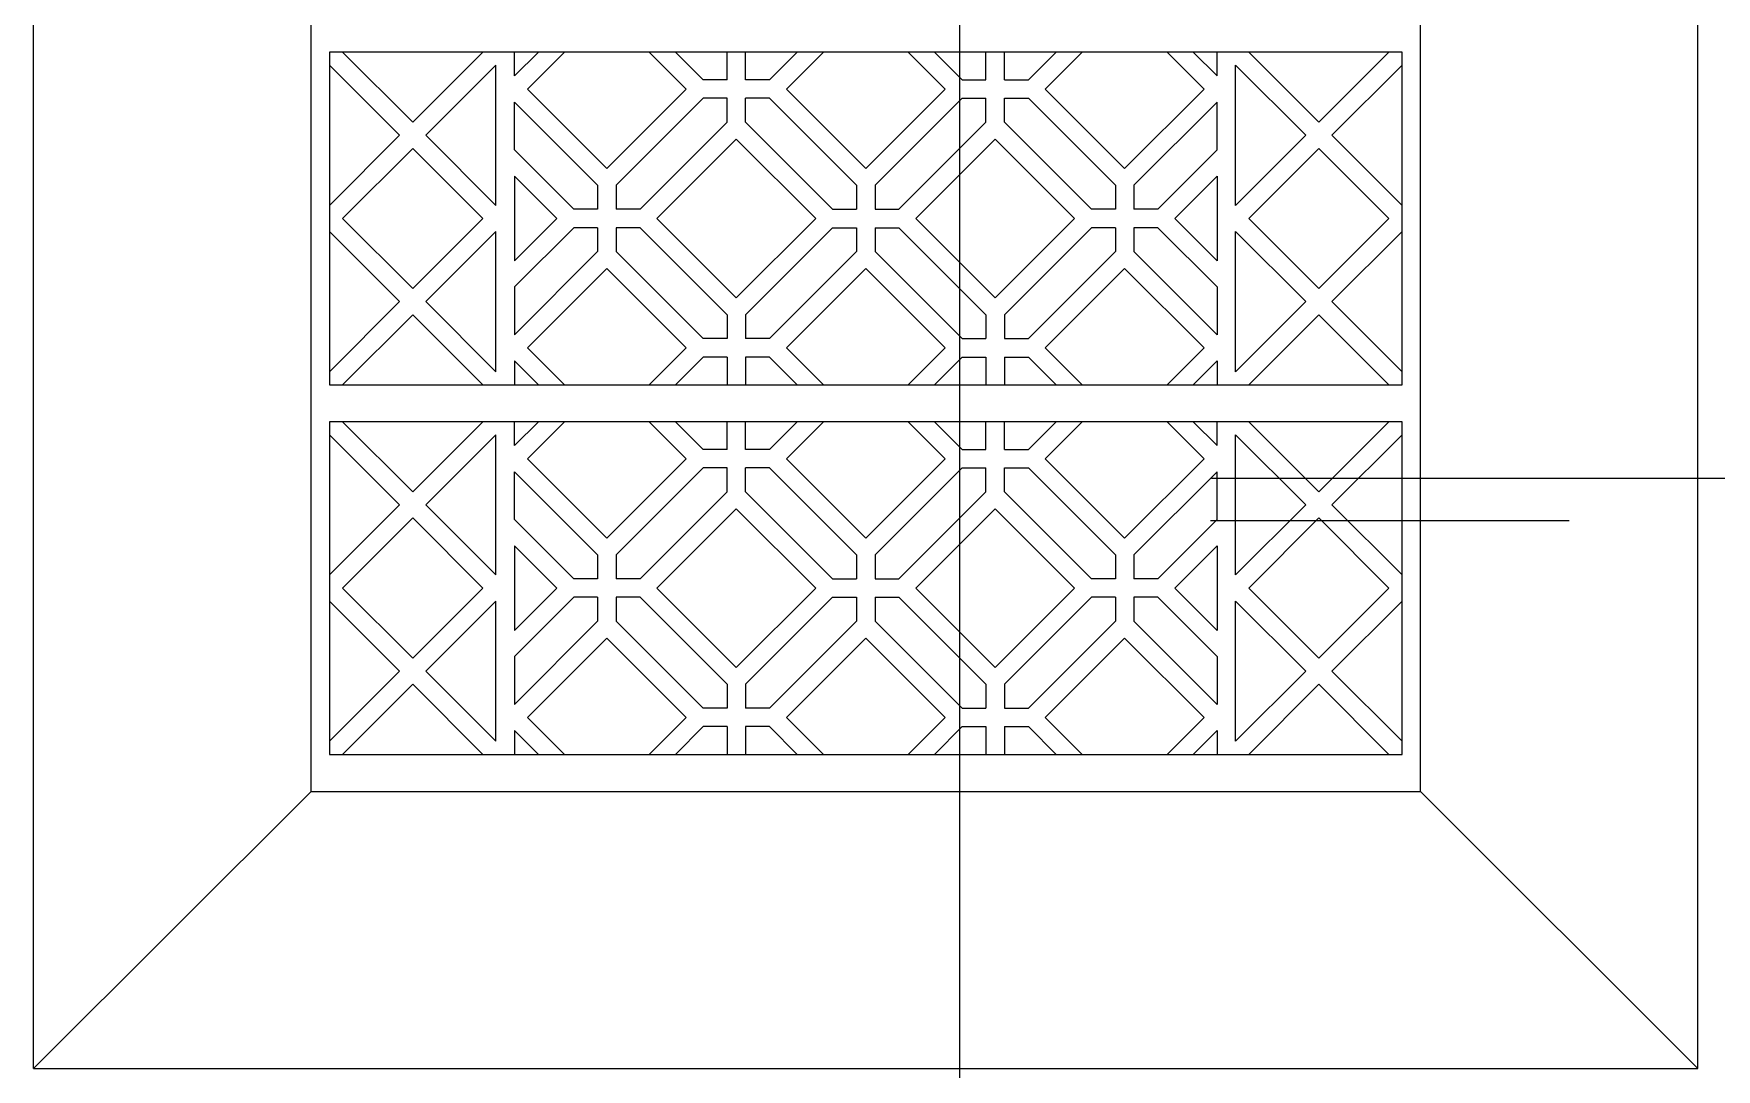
# Model space of a CAD drawing. Header units: metres. Extents: x 204 to 5299, y 190 to 6956.
# Drawn here: x 957 to 1867, y 3152 to 3712 of the extents above; entities that cross this region are included whole.
import ezdxf

# ---------------------------------------------------------------- set-up
doc = ezdxf.new("R2010")
doc.units = ezdxf.units.M
for name, color, linetype in [('3', 3, 'Continuous'), ('4', 4, 'Continuous'), ('7', 7, 'Continuous'), ('DIM', 3, 'Continuous')]:
    doc.layers.add(name, color=color, linetype=linetype)

msp = doc.modelspace()

# ---------------------------------------------------------------- linework, layer by layer
at = {"layer": '3'}
for p, q in [((1106.6, 3302.48), (956.6, 3152.48)), ((1706.6, 3302.48), (1856.6, 3152.48))]:
    msp.add_line(p, q, dxfattribs=at)
at = {"layer": '4'}
for p, q in [((1106.6, 3302.48), (1106.6, 5638.8)), ((1706.6, 3302.48), (1706.6, 5638.8)), ((956.6, 3152.48), (956.6, 5342.48)), ((1856.6, 3152.48), (1856.6, 5342.48)), ((1106.6, 3302.48), (1706.6, 3302.48)), ((956.6, 3152.48), (1856.6, 3152.48))]:
    msp.add_line(p, q, dxfattribs=at)
at = {"layer": '7'}
for p, q in [((1116.6, 3695.41), (1154.53, 3657.48)), ((1123.68, 3702.48), (1161.6, 3664.56)), ((1199.53, 3702.48), (1161.6, 3664.56)), ((1206.6, 3695.41), (1168.68, 3657.48)), ((1206.6, 3619.56), (1206.6, 3695.41)), ((1229.53, 3702.48), (1216.6, 3689.56)), ((1216.6, 3689.56), (1216.6, 3702.48)), ((1243.68, 3702.48), (1223.68, 3682.48)), ((1309.53, 3682.48), (1289.53, 3702.48)), ((1318.68, 3687.48), (1303.68, 3702.48)), ((1331.6, 3687.48), (1331.6, 3702.48)), ((1341.6, 3687.48), (1341.6, 3702.48)), ((1354.53, 3687.48), (1369.53, 3702.48)), ((1363.68, 3682.48), (1383.68, 3702.48)), ((1429.53, 3702.48), (1449.53, 3682.48)), ((1443.68, 3702.48), (1458.68, 3687.48)), ((1471.6, 3687.48), (1471.6, 3702.48)), ((1481.6, 3687.48), (1481.6, 3702.48)), ((1509.53, 3702.48), (1494.53, 3687.48)), ((1523.68, 3702.48), (1503.68, 3682.48)), ((1589.53, 3682.48), (1569.53, 3702.48)), ((1596.6, 3689.56), (1583.68, 3702.48)), ((1596.6, 3689.56), (1596.6, 3702.48)), ((1606.6, 3619.56), (1606.6, 3695.41)), ((1606.6, 3695.41), (1644.53, 3657.48)), ((1613.68, 3702.48), (1651.6, 3664.56)), ((1689.53, 3702.48), (1651.6, 3664.56)), ((1696.6, 3695.41), (1658.68, 3657.48)), ((1331.6, 3687.48), (1318.68, 3687.48)), ((1331.6, 3687.48), (1318.68, 3687.48)), ((1354.53, 3687.48), (1341.6, 3687.48)), ((1354.53, 3687.48), (1341.6, 3687.48)), ((1458.68, 3687.48), (1471.6, 3687.48)), ((1458.68, 3687.48), (1471.6, 3687.48)), ((1481.6, 3687.48), (1494.53, 3687.48)), ((1481.6, 3687.48), (1494.53, 3687.48)), ((1223.68, 3682.48), (1266.6, 3639.56)), ((1266.6, 3639.56), (1309.53, 3682.48)), ((1271.6, 3630.41), (1318.68, 3677.48)), ((1331.6, 3677.48), (1318.68, 3677.48)), ((1331.6, 3664.56), (1331.6, 3677.48)), ((1341.6, 3664.56), (1341.6, 3677.48)), ((1354.53, 3677.48), (1341.6, 3677.48)), ((1401.6, 3630.41), (1354.53, 3677.48)), ((1406.6, 3639.56), (1363.68, 3682.48)), ((1449.53, 3682.48), (1406.6, 3639.56)), ((1458.68, 3677.48), (1411.6, 3630.41)), ((1458.68, 3677.48), (1471.6, 3677.48)), ((1471.6, 3664.56), (1471.6, 3677.48)), ((1481.6, 3664.56), (1481.6, 3677.48)), ((1481.6, 3677.48), (1494.53, 3677.48)), ((1494.53, 3677.48), (1541.6, 3630.41)), ((1503.68, 3682.48), (1546.6, 3639.56)), ((1546.6, 3639.56), (1589.53, 3682.48)), ((1216.6, 3675.41), (1261.6, 3630.41)), ((1216.6, 3649.56), (1216.6, 3675.41)), ((1551.6, 3630.41), (1596.6, 3675.41)), ((1596.6, 3649.56), (1596.6, 3675.41)), ((1284.53, 3617.48), (1331.6, 3664.56)), ((1388.68, 3617.48), (1341.6, 3664.56)), ((1471.6, 3664.56), (1424.53, 3617.48)), ((1481.6, 3664.56), (1528.68, 3617.48)), ((1154.53, 3657.48), (1116.6, 3619.56)), ((1161.6, 3650.41), (1123.68, 3612.48)), ((1161.6, 3650.41), (1199.53, 3612.48)), ((1168.68, 3657.48), (1206.6, 3619.56)), ((1216.6, 3649.56), (1248.68, 3617.48)), ((1293.68, 3612.48), (1336.6, 3655.41)), ((1379.53, 3612.48), (1336.6, 3655.41)), ((1476.6, 3655.41), (1433.68, 3612.48)), ((1476.6, 3655.41), (1519.53, 3612.48)), ((1596.6, 3649.56), (1564.53, 3617.48)), ((1644.53, 3657.48), (1606.6, 3619.56)), ((1651.6, 3650.41), (1613.68, 3612.48)), ((1651.6, 3650.41), (1689.53, 3612.48)), ((1658.68, 3657.48), (1696.6, 3619.56)), ((1216.6, 3635.41), (1239.53, 3612.48)), ((1216.6, 3635.41), (1216.6, 3589.56)), ((1596.6, 3635.41), (1573.68, 3612.48)), ((1596.6, 3635.41), (1596.6, 3589.56)), ((1261.6, 3630.41), (1261.6, 3617.48)), ((1271.6, 3630.41), (1271.6, 3617.48)), ((1401.6, 3630.41), (1401.6, 3617.48)), ((1411.6, 3630.41), (1411.6, 3617.48)), ((1541.6, 3630.41), (1541.6, 3617.48)), ((1551.6, 3630.41), (1551.6, 3617.48)), ((1261.6, 3617.48), (1248.68, 3617.48)), ((1284.53, 3617.48), (1271.6, 3617.48)), ((1388.68, 3617.48), (1401.6, 3617.48)), ((1411.6, 3617.48), (1424.53, 3617.48)), ((1541.6, 3617.48), (1528.68, 3617.48)), ((1564.53, 3617.48), (1551.6, 3617.48)), ((1154.53, 3567.48), (1116.6, 3605.41)), ((1161.6, 3574.56), (1123.68, 3612.48)), ((1161.6, 3574.56), (1199.53, 3612.48)), ((1168.68, 3567.48), (1206.6, 3605.41)), ((1206.6, 3529.56), (1206.6, 3605.41)), ((1216.6, 3589.56), (1239.53, 3612.48)), ((1216.6, 3575.41), (1248.68, 3607.48)), ((1261.6, 3607.48), (1248.68, 3607.48)), ((1261.6, 3607.48), (1261.6, 3594.56)), ((1271.6, 3607.48), (1271.6, 3594.56)), ((1284.53, 3607.48), (1271.6, 3607.48)), ((1284.53, 3607.48), (1331.6, 3560.41)), ((1293.68, 3612.48), (1336.6, 3569.56)), ((1379.53, 3612.48), (1336.6, 3569.56)), ((1388.68, 3607.48), (1341.6, 3560.41)), ((1388.68, 3607.48), (1401.6, 3607.48)), ((1388.68, 3607.48), (1401.6, 3607.48)), ((1401.6, 3607.48), (1401.6, 3594.56)), ((1411.6, 3607.48), (1424.53, 3607.48)), ((1411.6, 3607.48), (1424.53, 3607.48)), ((1411.6, 3607.48), (1411.6, 3594.56)), ((1471.6, 3560.41), (1424.53, 3607.48)), ((1476.6, 3569.56), (1433.68, 3612.48)), ((1476.6, 3569.56), (1519.53, 3612.48)), ((1481.6, 3560.41), (1528.68, 3607.48)), ((1541.6, 3607.48), (1528.68, 3607.48)), ((1541.6, 3607.48), (1541.6, 3594.56)), ((1551.6, 3607.48), (1551.6, 3594.56)), ((1564.53, 3607.48), (1551.6, 3607.48)), ((1596.6, 3575.41), (1564.53, 3607.48)), ((1596.6, 3589.56), (1573.68, 3612.48)), ((1644.53, 3567.48), (1606.6, 3605.41)), ((1606.6, 3529.56), (1606.6, 3605.41)), ((1651.6, 3574.56), (1613.68, 3612.48)), ((1651.6, 3574.56), (1689.53, 3612.48)), ((1658.68, 3567.48), (1696.6, 3605.41)), ((1216.6, 3549.56), (1261.6, 3594.56)), ((1271.6, 3594.56), (1318.68, 3547.48)), ((1401.6, 3594.56), (1354.53, 3547.48)), ((1458.68, 3547.48), (1411.6, 3594.56)), ((1494.53, 3547.48), (1541.6, 3594.56)), ((1551.6, 3594.56), (1596.6, 3549.56)), ((1223.68, 3542.48), (1266.6, 3585.41)), ((1266.6, 3585.41), (1309.53, 3542.48)), ((1406.6, 3585.41), (1363.68, 3542.48)), ((1449.53, 3542.48), (1406.6, 3585.41)), ((1503.68, 3542.48), (1546.6, 3585.41)), ((1546.6, 3585.41), (1589.53, 3542.48)), ((1116.6, 3529.56), (1154.53, 3567.48)), ((1206.6, 3529.56), (1168.68, 3567.48)), ((1216.6, 3575.41), (1216.6, 3549.56)), ((1596.6, 3575.41), (1596.6, 3549.56)), ((1606.6, 3529.56), (1644.53, 3567.48)), ((1696.6, 3529.56), (1658.68, 3567.48)), ((1123.68, 3522.48), (1161.6, 3560.41)), ((1199.53, 3522.48), (1161.6, 3560.41)), ((1331.6, 3560.41), (1331.6, 3547.48)), ((1341.6, 3560.41), (1341.6, 3547.48)), ((1471.6, 3560.41), (1471.6, 3547.48)), ((1481.6, 3560.41), (1481.6, 3547.48)), ((1613.68, 3522.48), (1651.6, 3560.41)), ((1689.53, 3522.48), (1651.6, 3560.41)), ((1243.68, 3522.48), (1223.68, 3542.48)), ((1309.53, 3542.48), (1289.53, 3522.48)), ((1331.6, 3547.48), (1318.68, 3547.48)), ((1354.53, 3547.48), (1341.6, 3547.48)), ((1363.68, 3542.48), (1383.68, 3522.48)), ((1429.53, 3522.48), (1449.53, 3542.48)), ((1458.68, 3547.48), (1471.6, 3547.48)), ((1481.6, 3547.48), (1494.53, 3547.48)), ((1523.68, 3522.48), (1503.68, 3542.48)), ((1589.53, 3542.48), (1569.53, 3522.48)), ((1216.6, 3535.41), (1216.6, 3522.48)), ((1229.53, 3522.48), (1216.6, 3535.41)), ((1318.68, 3537.48), (1303.68, 3522.48)), ((1331.6, 3537.48), (1318.68, 3537.48)), ((1331.6, 3537.48), (1331.6, 3522.48)), ((1341.6, 3537.48), (1341.6, 3522.48)), ((1354.53, 3537.48), (1341.6, 3537.48)), ((1354.53, 3537.48), (1369.53, 3522.48)), ((1443.68, 3522.48), (1458.68, 3537.48)), ((1458.68, 3537.48), (1471.6, 3537.48)), ((1471.6, 3537.48), (1471.6, 3522.48)), ((1481.6, 3537.48), (1494.53, 3537.48)), ((1481.6, 3537.48), (1481.6, 3522.48)), ((1509.53, 3522.48), (1494.53, 3537.48)), ((1596.6, 3535.41), (1583.68, 3522.48)), ((1596.6, 3535.41), (1596.6, 3522.48)), ((1116.6, 3495.41), (1154.53, 3457.48)), ((1123.68, 3502.48), (1161.6, 3464.56)), ((1199.53, 3502.48), (1161.6, 3464.56)), ((1206.6, 3495.41), (1168.68, 3457.48)), ((1206.6, 3419.56), (1206.6, 3495.41)), ((1229.53, 3502.48), (1216.6, 3489.56)), ((1216.6, 3489.56), (1216.6, 3502.48)), ((1243.68, 3502.48), (1223.68, 3482.48)), ((1309.53, 3482.48), (1289.53, 3502.48)), ((1318.68, 3487.48), (1303.68, 3502.48)), ((1331.6, 3487.48), (1331.6, 3502.48)), ((1341.6, 3487.48), (1341.6, 3502.48)), ((1354.53, 3487.48), (1369.53, 3502.48)), ((1363.68, 3482.48), (1383.68, 3502.48)), ((1429.53, 3502.48), (1449.53, 3482.48)), ((1443.68, 3502.48), (1458.68, 3487.48)), ((1471.6, 3487.48), (1471.6, 3502.48)), ((1481.6, 3487.48), (1481.6, 3502.48)), ((1509.53, 3502.48), (1494.53, 3487.48)), ((1523.68, 3502.48), (1503.68, 3482.48)), ((1589.53, 3482.48), (1569.53, 3502.48)), ((1596.6, 3489.56), (1583.68, 3502.48)), ((1596.6, 3489.56), (1596.6, 3502.48)), ((1606.6, 3419.56), (1606.6, 3495.41)), ((1606.6, 3495.41), (1644.53, 3457.48)), ((1613.68, 3502.48), (1651.6, 3464.56)), ((1689.53, 3502.48), (1651.6, 3464.56)), ((1696.6, 3495.41), (1658.68, 3457.48)), ((1331.6, 3487.48), (1318.68, 3487.48)), ((1331.6, 3487.48), (1318.68, 3487.48)), ((1354.53, 3487.48), (1341.6, 3487.48)), ((1354.53, 3487.48), (1341.6, 3487.48)), ((1458.68, 3487.48), (1471.6, 3487.48)), ((1458.68, 3487.48), (1471.6, 3487.48)), ((1481.6, 3487.48), (1494.53, 3487.48)), ((1481.6, 3487.48), (1494.53, 3487.48)), ((1223.68, 3482.48), (1266.6, 3439.56)), ((1266.6, 3439.56), (1309.53, 3482.48)), ((1271.6, 3430.41), (1318.68, 3477.48)), ((1331.6, 3477.48), (1318.68, 3477.48)), ((1331.6, 3464.56), (1331.6, 3477.48)), ((1341.6, 3464.56), (1341.6, 3477.48)), ((1354.53, 3477.48), (1341.6, 3477.48)), ((1401.6, 3430.41), (1354.53, 3477.48)), ((1406.6, 3439.56), (1363.68, 3482.48)), ((1449.53, 3482.48), (1406.6, 3439.56)), ((1458.68, 3477.48), (1411.6, 3430.41)), ((1458.68, 3477.48), (1471.6, 3477.48)), ((1471.6, 3464.56), (1471.6, 3477.48)), ((1481.6, 3464.56), (1481.6, 3477.48)), ((1481.6, 3477.48), (1494.53, 3477.48)), ((1494.53, 3477.48), (1541.6, 3430.41)), ((1503.68, 3482.48), (1546.6, 3439.56)), ((1546.6, 3439.56), (1589.53, 3482.48)), ((1216.6, 3475.41), (1261.6, 3430.41)), ((1216.6, 3449.56), (1216.6, 3475.41)), ((1551.6, 3430.41), (1596.6, 3475.41)), ((1596.6, 3449.56), (1596.6, 3475.41)), ((1284.53, 3417.48), (1331.6, 3464.56)), ((1388.68, 3417.48), (1341.6, 3464.56)), ((1471.6, 3464.56), (1424.53, 3417.48)), ((1481.6, 3464.56), (1528.68, 3417.48)), ((1154.53, 3457.48), (1116.6, 3419.56)), ((1161.6, 3450.41), (1123.68, 3412.48)), ((1161.6, 3450.41), (1199.53, 3412.48)), ((1168.68, 3457.48), (1206.6, 3419.56)), ((1216.6, 3449.56), (1248.68, 3417.48)), ((1293.68, 3412.48), (1336.6, 3455.41)), ((1379.53, 3412.48), (1336.6, 3455.41)), ((1476.6, 3455.41), (1433.68, 3412.48)), ((1476.6, 3455.41), (1519.53, 3412.48)), ((1596.6, 3449.56), (1564.53, 3417.48)), ((1644.53, 3457.48), (1606.6, 3419.56)), ((1651.6, 3450.41), (1613.68, 3412.48)), ((1651.6, 3450.41), (1689.53, 3412.48)), ((1658.68, 3457.48), (1696.6, 3419.56)), ((1216.6, 3435.41), (1239.53, 3412.48)), ((1216.6, 3435.41), (1216.6, 3389.56)), ((1596.6, 3435.41), (1573.68, 3412.48)), ((1596.6, 3435.41), (1596.6, 3389.56)), ((1261.6, 3430.41), (1261.6, 3417.48)), ((1271.6, 3430.41), (1271.6, 3417.48)), ((1401.6, 3430.41), (1401.6, 3417.48)), ((1411.6, 3430.41), (1411.6, 3417.48)), ((1541.6, 3430.41), (1541.6, 3417.48)), ((1551.6, 3430.41), (1551.6, 3417.48)), ((1161.6, 3374.56), (1123.68, 3412.48)), ((1161.6, 3374.56), (1199.53, 3412.48)), ((1216.6, 3389.56), (1239.53, 3412.48)), ((1261.6, 3417.48), (1248.68, 3417.48)), ((1284.53, 3417.48), (1271.6, 3417.48)), ((1293.68, 3412.48), (1336.6, 3369.56)), ((1379.53, 3412.48), (1336.6, 3369.56)), ((1388.68, 3417.48), (1401.6, 3417.48)), ((1411.6, 3417.48), (1424.53, 3417.48)), ((1476.6, 3369.56), (1433.68, 3412.48)), ((1476.6, 3369.56), (1519.53, 3412.48)), ((1541.6, 3417.48), (1528.68, 3417.48)), ((1564.53, 3417.48), (1551.6, 3417.48)), ((1596.6, 3389.56), (1573.68, 3412.48)), ((1651.6, 3374.56), (1613.68, 3412.48)), ((1651.6, 3374.56), (1689.53, 3412.48)), ((1154.53, 3367.48), (1116.6, 3405.41)), ((1168.68, 3367.48), (1206.6, 3405.41)), ((1206.6, 3329.56), (1206.6, 3405.41)), ((1216.6, 3375.41), (1248.68, 3407.48)), ((1261.6, 3407.48), (1248.68, 3407.48)), ((1261.6, 3407.48), (1261.6, 3394.56)), ((1271.6, 3407.48), (1271.6, 3394.56)), ((1284.53, 3407.48), (1271.6, 3407.48)), ((1284.53, 3407.48), (1331.6, 3360.41)), ((1388.68, 3407.48), (1341.6, 3360.41)), ((1388.68, 3407.48), (1401.6, 3407.48)), ((1388.68, 3407.48), (1401.6, 3407.48)), ((1401.6, 3407.48), (1401.6, 3394.56)), ((1411.6, 3407.48), (1424.53, 3407.48)), ((1411.6, 3407.48), (1424.53, 3407.48)), ((1411.6, 3407.48), (1411.6, 3394.56)), ((1471.6, 3360.41), (1424.53, 3407.48)), ((1481.6, 3360.41), (1528.68, 3407.48)), ((1541.6, 3407.48), (1528.68, 3407.48)), ((1541.6, 3407.48), (1541.6, 3394.56)), ((1551.6, 3407.48), (1551.6, 3394.56)), ((1564.53, 3407.48), (1551.6, 3407.48)), ((1596.6, 3375.41), (1564.53, 3407.48)), ((1644.53, 3367.48), (1606.6, 3405.41)), ((1606.6, 3329.56), (1606.6, 3405.41)), ((1658.68, 3367.48), (1696.6, 3405.41)), ((1216.6, 3349.56), (1261.6, 3394.56)), ((1271.6, 3394.56), (1318.68, 3347.48)), ((1401.6, 3394.56), (1354.53, 3347.48)), ((1458.68, 3347.48), (1411.6, 3394.56)), ((1494.53, 3347.48), (1541.6, 3394.56)), ((1551.6, 3394.56), (1596.6, 3349.56)), ((1223.68, 3342.48), (1266.6, 3385.41)), ((1266.6, 3385.41), (1309.53, 3342.48)), ((1406.6, 3385.41), (1363.68, 3342.48)), ((1449.53, 3342.48), (1406.6, 3385.41)), ((1503.68, 3342.48), (1546.6, 3385.41)), ((1546.6, 3385.41), (1589.53, 3342.48)), ((1116.6, 3329.56), (1154.53, 3367.48)), ((1206.6, 3329.56), (1168.68, 3367.48)), ((1216.6, 3375.41), (1216.6, 3349.56)), ((1596.6, 3375.41), (1596.6, 3349.56)), ((1606.6, 3329.56), (1644.53, 3367.48)), ((1696.6, 3329.56), (1658.68, 3367.48)), ((1123.68, 3322.48), (1161.6, 3360.41)), ((1199.53, 3322.48), (1161.6, 3360.41)), ((1331.6, 3360.41), (1331.6, 3347.48)), ((1341.6, 3360.41), (1341.6, 3347.48)), ((1471.6, 3360.41), (1471.6, 3347.48)), ((1481.6, 3360.41), (1481.6, 3347.48)), ((1613.68, 3322.48), (1651.6, 3360.41)), ((1689.53, 3322.48), (1651.6, 3360.41)), ((1243.68, 3322.48), (1223.68, 3342.48)), ((1309.53, 3342.48), (1289.53, 3322.48)), ((1331.6, 3347.48), (1318.68, 3347.48)), ((1354.53, 3347.48), (1341.6, 3347.48)), ((1363.68, 3342.48), (1383.68, 3322.48)), ((1429.53, 3322.48), (1449.53, 3342.48)), ((1458.68, 3347.48), (1471.6, 3347.48)), ((1481.6, 3347.48), (1494.53, 3347.48)), ((1523.68, 3322.48), (1503.68, 3342.48)), ((1589.53, 3342.48), (1569.53, 3322.48)), ((1216.6, 3335.41), (1216.6, 3322.48)), ((1229.53, 3322.48), (1216.6, 3335.41)), ((1318.68, 3337.48), (1303.68, 3322.48)), ((1331.6, 3337.48), (1318.68, 3337.48)), ((1331.6, 3337.48), (1331.6, 3322.48)), ((1341.6, 3337.48), (1341.6, 3322.48)), ((1354.53, 3337.48), (1341.6, 3337.48)), ((1354.53, 3337.48), (1369.53, 3322.48)), ((1443.68, 3322.48), (1458.68, 3337.48)), ((1458.68, 3337.48), (1471.6, 3337.48)), ((1471.6, 3337.48), (1471.6, 3322.48)), ((1481.6, 3337.48), (1494.53, 3337.48)), ((1481.6, 3337.48), (1481.6, 3322.48)), ((1509.53, 3322.48), (1494.53, 3337.48)), ((1596.6, 3335.41), (1583.68, 3322.48)), ((1596.6, 3335.41), (1596.6, 3322.48))]:
    msp.add_line(p, q, dxfattribs=at)
for points in [[(1116.6, 3522.48), (1696.6, 3522.48), (1696.6, 3702.48), (1116.6, 3702.48)], [(1116.6, 3322.48), (1696.6, 3322.48), (1696.6, 3502.48), (1116.6, 3502.48)]]:
    msp.add_lwpolyline(points, close=True, dxfattribs=at)
at = {"layer": 'DIM'}
msp.add_line((1593.65, 3471.98), (2313.11, 3471.98), dxfattribs=at)
for points in [[(1457.47, 2926.93), (1457.47, 6570.36), (1778.6, 6570.36)], [(1593, 3449.12), (1787.06, 3449.12)]]:
    msp.add_lwpolyline(points, dxfattribs=at)

doc.saveas('drawing.dxf')
